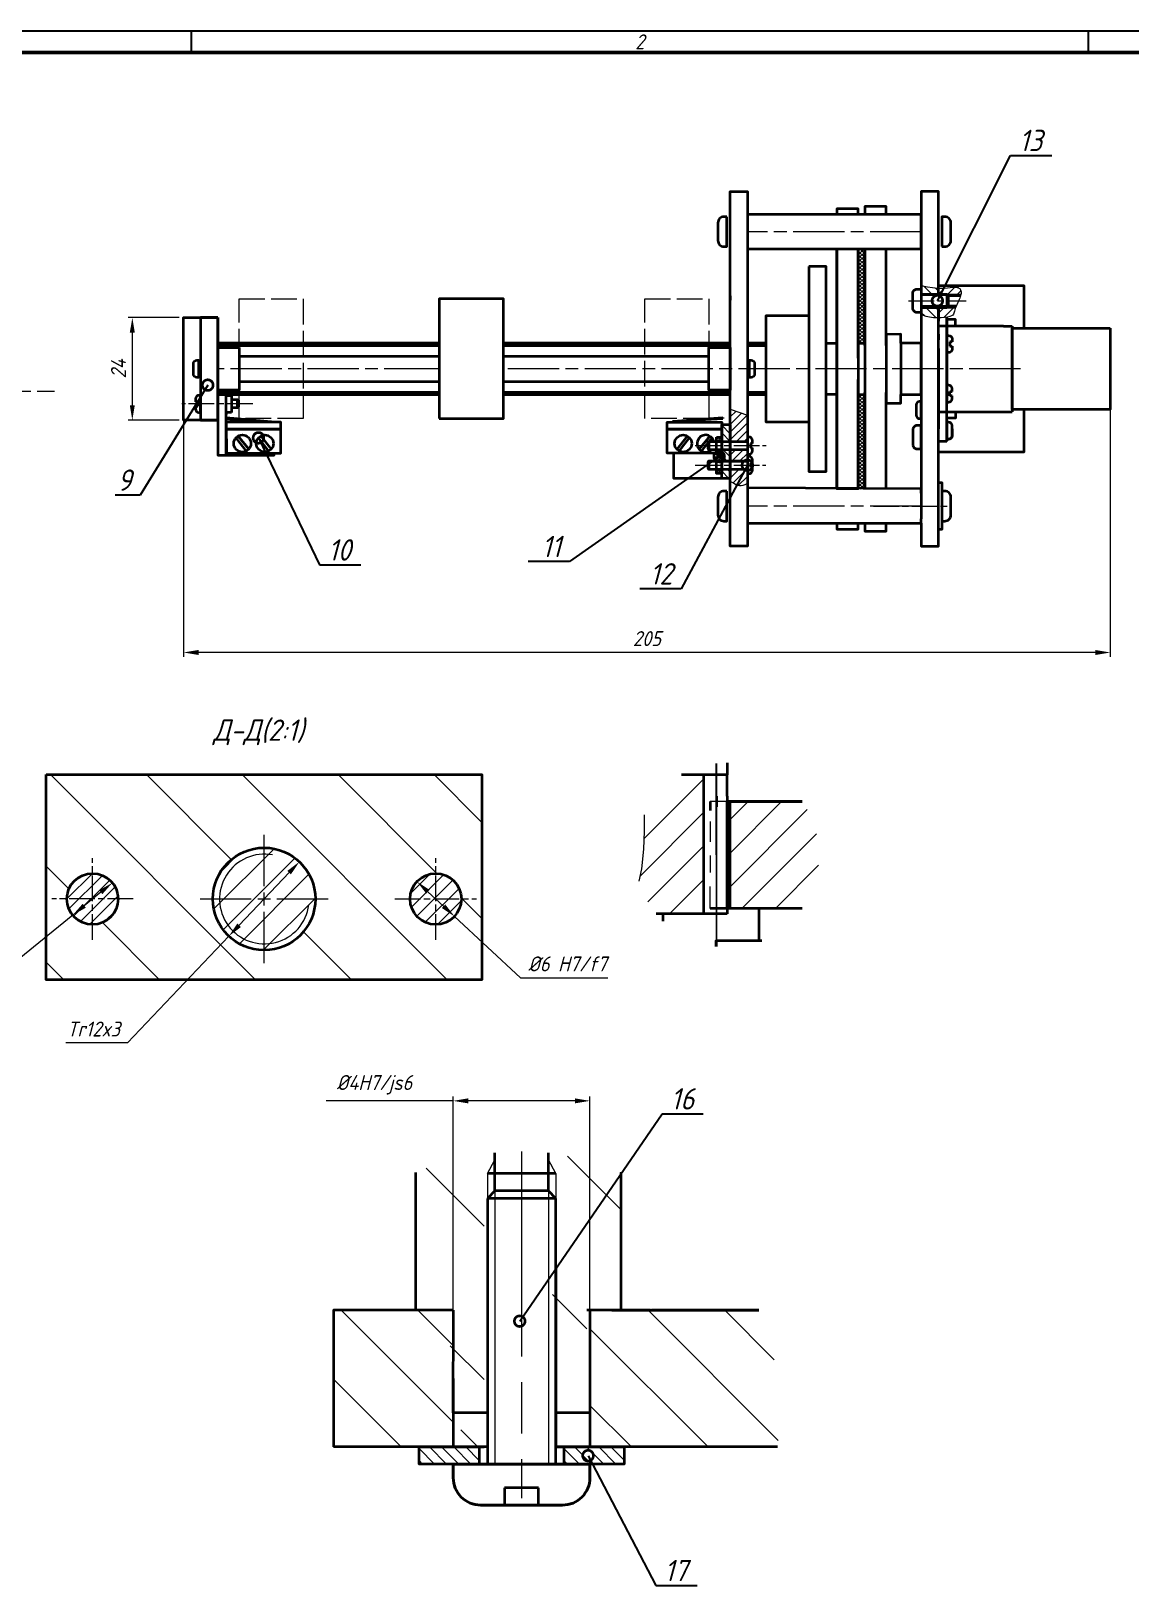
# Model space of a CAD drawing. Header units: millimetres. Extents: x 0 to 841, y 0 to 594.
# Drawn here: x 383.5 to 640.7, y 229.6 to 594 of the extents above; entities that cross this region are included whole.
import ezdxf
from ezdxf import colors
from ezdxf.entities.mleader import LeaderData, LeaderLine
from ezdxf.enums import TextEntityAlignment as Align
from ezdxf.math import Vec2, Vec3

# ---------------------------------------------------------------- set-up
doc = ezdxf.new("R2010")
doc.units = ezdxf.units.MM
for name, pattern in [('ACGOSTWELD', [3, 2, -1]), ('AM_ISO02W050', [7.5, 6, -1.5]), ('AM_ISO08W050', [18, 12, -1.5, 3, -1.5]), ('AM_ISO08W050x2', [9, 6, -0.75, 1.5, -0.75])]:
    doc.linetypes.add(name, pattern=pattern)
doc.layers.get('0').update_dxf_attribs({"linetype": 'ACGOSTWELD', "lineweight": 15})
for name, color, linetype, lineweight in [('AM_0', 7, 'Continuous', 35), ('AM_4', 3, 'Continuous', 15), ('AM_5', 3, 'Continuous', 15), ('AM_7', 4, 'AM_ISO08W050', 15), ('AM_8', 1, 'Continuous', 15), ('AM_BOR', 7, 'Continuous', 50), ('окружности', 100, 'AM_ISO02W050', 15), ('основные', 7, 'Continuous', 35)]:
    doc.layers.add(name, color=color, linetype=linetype, lineweight=lineweight)
doc.styles.add('ACGOSTTS', font='geniso.shx', dxfattribs={"oblique": 15})
doc.styles.get("Standard").update_dxf_attribs({"font": 'geniso.shx', "oblique": 15})
doc.dimstyles.new('AM_GOST$0', dxfattribs={"dimtxt": 3.5, "dimasz": 3.5, "dimexe": 1, "dimexo": 1, "dimgap": 1.5, "dimtad": 1, "dimtoh": 1, "dimtxsty": 'Standard', "dimcen": 0, "dimclrd": 256, "dimclre": 256, "dimclrt": 2, "dimadec": 0, "dimazin": 2, "dimtp": 0.1, "dimtm": 0.1, "dimtfac": 0.71, "dimtmove": 0, "dimatfit": 3, "dimfxl": 1, "dimtolj": 1, "dimlwd": -1, "dimlwe": -1, "dimarcsym": 1})
doc.dimstyles.new('AM_GOST$3', dxfattribs={"dimtxt": 3.5, "dimasz": 3.5, "dimexe": 1, "dimexo": 1, "dimgap": 1.5, "dimtad": 1, "dimtoh": 1, "dimtxsty": 'Standard', "dimcen": 0, "dimclrd": 256, "dimclre": 256, "dimclrt": 2, "dimadec": 0, "dimazin": 2, "dimtp": 0.1, "dimtm": 0.1, "dimtfac": 0.71, "dimtdec": 3, "dimtofl": 0, "dimtmove": 0, "dimatfit": 2, "dimfxl": 1, "dimtolj": 1, "dimlwd": -1, "dimlwe": -1, "dimarcsym": 1})
pattern_1 = [(45, (291.9446, 61.696), (-0.8980256, 0.8980256), [])]
pattern_2 = [(45, (291.9446, 61.69605), (-0.21213203, 0.21213203), [])]
pattern_3 = [(45, (32.7413, -10.5255), (-1.122532, 1.122532), [])]
pattern_4 = [(135, (260.5775, -324.6454), (-0.3535534, -0.3535534), [])]

# ---------------------------------------------------------------- blocks, each defined once
blk = doc.blocks.new('*D8')
at = {"layer": 'AM_5', "linetype": 'ByBlock', "transparency": 16777216}
for p, q in [((443.89, 397.01), (432.19, 384.68)), ((429.78, 382.14), (406.07, 357.15)), ((406.07, 357.15), (391.62, 357.15))]:
    blk.add_line(p, q, dxfattribs=at)
at = {"layer": 'AM_5', "transparency": 16777216}
for points in [[(443.47, 397.41), (444.32, 396.61), (446.3, 399.55)], [(431.77, 385.08), (432.62, 384.28), (429.78, 382.14)]]:
    blk.add_solid(points, dxfattribs=at)
at = {"layer": 'Defpoints', "color": 0, "transparency": 16777216}
for p in [(446.3, 399.55), (429.78, 382.14)]:
    blk.add_point(p, dxfattribs=at)
at = {"layer": 'AM_5', "color": 2, "transparency": 16777216, "insert": (398.09, 360.4), "char_height": 3.5, "attachment_point": 5}
blk.add_mtext('\\A1;Tr12x3', dxfattribs=at)
blk = doc.blocks.new('*D9')
at = {"layer": 'AM_5', "linetype": 'ByBlock', "transparency": 16777216}
for p, q in [((476.39, 392.55), (480.05, 389.15)), ((482.62, 386.77), (498.11, 372.4)), ((498.11, 372.4), (518.52, 372.4))]:
    blk.add_line(p, q, dxfattribs=at)
at = {"layer": 'AM_5', "transparency": 16777216}
for points in [[(476.79, 392.97), (475.99, 392.12), (473.82, 394.93)], [(480.45, 389.57), (479.66, 388.72), (482.62, 386.77)]]:
    blk.add_solid(points, dxfattribs=at)
at = {"layer": 'Defpoints', "color": 0, "transparency": 16777216}
for p in [(473.82, 394.93), (482.62, 386.77)]:
    blk.add_point(p, dxfattribs=at)
at = {"layer": 'AM_5', "color": 2, "transparency": 16777216, "insert": (509.07, 375.65), "char_height": 3.5, "attachment_point": 5}
blk.add_mtext('\\A1;%%C6 H7/f7', dxfattribs=at)
blk = doc.blocks.new('_DotSmall')
at = {"color": 0, "linetype": 'ByBlock', "const_width": 0.5}
blk.add_lwpolyline([(-0.0625, 0, 1), (0.0625, 0, 1)], format="xyb", close=True, dxfattribs=at)
blk = doc.blocks.new('GOST_A1_LANDSCAPE')
at = {"layer": 'AM_BOR', "color": 1, "lineweight": 25}
for p, q in [((841, 594), (0, 594)), ((421, 594), (421, 589)), ((631, 594), (631, 589))]:
    blk.add_line(p, q, dxfattribs=at)
at = {"layer": 'AM_BOR', "color": 7, "lineweight": 50}
blk.add_line((836, 589), (20, 589), dxfattribs=at)
at = {"layer": 'AM_BOR', "color": 1, "lineweight": 25, "style": 'ACGOSTTS', "oblique": 15}
blk.add_text('2', height=3.5, dxfattribs=at).set_placement((526, 591.5), align=Align.MIDDLE_CENTER)
blk = doc.blocks.new('GENZOOCZM4OT5')
at = {"layer": 'AM_8'}
h = blk.add_hatch(dxfattribs=at)
h.set_pattern_fill('ANSI31', color=256, scale=2, angle=90, style=0)
h.set_pattern_definition([(135, (340.37, -67.5816), (-4.49013, -4.49013), [])])
edge = h.paths.add_edge_path()
edge.add_arc((0, 0), 15.295, 66.96691, 84.11969)
edge.add_line((1.567, 15.215), (1.567, 14.8))
edge.add_line((1.567, 14.8), (2, 14))
edge.add_line((2, 14), (2, 12.546))
edge.add_line((2, 12.546), (2, 12.546))
edge.add_line((2, 12.546), (2, 0))
edge.add_line((2, 0), (4, 0))
edge.add_line((4, 0), (4, 2))
edge.add_line((4, 2), (4, 6))
edge.add_line((4, 6), (5.984, 6))
edge.add_line((5.984, 6), (5.984, 14.076))
edge = h.paths.add_edge_path()
edge.add_line((-1.567, 14.8), (-1.567, 15.215))
edge.add_arc((0, 0), 15.295, 95.88032, 113.06569)
edge.add_line((-5.992, 14.072), (-5.992, 6.005))
edge.add_line((-5.992, 6.005), (-3.974, 6.007))
edge.add_line((-3.974, 6.007), (-4, 0))
edge.add_line((-4, 0), (-2, 0))
edge.add_line((-2, 0), (-2, 12.546))
edge.add_line((-2, 12.546), (-2, 14))
edge.add_line((-2, 14), (-1.567, 14.8))
h = blk.add_hatch(dxfattribs=at)
h.set_pattern_fill('ANSI31', color=256, angle=90, style=0)
h.set_pattern_definition([(135, (340.5566, -67.5816), (-2.245064, -2.245064), [])])
h.paths.add_polyline_path([(-1.813, -2), (-1.813, 12.546), (-1.813, -1), (-3.813, -1), (-3.788, 6.007), (-5.806, 6.005), (-9.837, 6.001), (-10.824, 6), (-10.824, -2)])
edge = h.paths.add_edge_path()
edge.add_arc((0, 0), 15.295, 352.48601, 383.31963)
edge.add_line((14.046, 6.055), (4.187, 6))
edge.add_line((4.187, 6), (4.187, -1))
edge.add_line((4.187, -1), (4.187, -2))
edge.add_line((4.187, -2), (15.164, -2))
h = blk.add_hatch(dxfattribs=at)
h.set_pattern_fill('_U', color=256, scale=0.5, angle=135, style=0, pattern_type=0)
h.set_pattern_definition(pattern_4)
h.paths.add_polyline_path([(-5.813, -3), (-3.813, -3), (-2.295, -3), (-2.295, -2), (-5.813, -2)])
h = blk.add_hatch(dxfattribs=at)
h.set_pattern_fill('_U', color=256, scale=0.5, angle=135, style=0, pattern_type=0)
h.set_pattern_definition(pattern_4)
h.paths.add_polyline_path([(2.669, -3), (4.187, -3), (6.187, -3), (6.187, -2), (2.669, -2)])
at = {"layer": 'AM_0'}
for p, q in [((-1.38, 13), (-1.38, 15.215)), ((1.754, 13), (1.754, 15.215)), ((2.187, 14), (-1.813, 14))]:
    blk.add_line(p, q, dxfattribs=at)
at = {"layer": 'AM_4'}
for p, q in [((-1.813, 14), (-1.38, 14.8)), ((2.187, 14), (1.754, 14.8)), ((-1.813, 14), (-1.813, 12.546)), ((2.187, 14), (2.187, 12.546)), ((-1.38, 13), (-1.38, -3)), ((1.754, 13), (1.754, -3))]:
    blk.add_line(p, q, dxfattribs=at)
at = {"layer": 'AM_7'}
for p, q in [((0.187, 15.295), (0.187, -4.987)), ((5.984, 14.076), (5.984, 6))]:
    blk.add_line(p, q, dxfattribs=at)
at = {"layer": 'основные'}
for p, q in [((-1.38, 13), (-1.813, 12.546)), ((1.754, 13), (-1.38, 13)), ((2.187, 12.546), (1.754, 13)), ((2.187, 12.546), (-1.813, 12.546)), ((-1.813, 12.546), (-1.813, -3)), ((2.187, -3), (2.187, 12.546)), ((2.187, 8.546), (2.187, -2)), ((7.737, 6), (4.603, 6)), ((5.476, 6), (14.069, 6)), ((14.069, 6), (7.786, 6)), ((-3.813, 2), (-3.813, -2)), ((4.187, 2), (4.187, -2)), ((-1.813, -2), (-10.824, -2)), ((-2.295, -2), (-2.295, -3)), ((15.164, -2), (2.187, -2)), ((2.669, -2), (2.669, -3)), ((1.187, -4.4), (-0.813, -4.4)), ((-0.813, -4.4), (-0.813, -5.4)), ((1.187, -5.4), (1.187, -4.4))]:
    blk.add_line(p, q, dxfattribs=at)
for points in [[(-3.974, 6.007), (-5.992, 6), (-5.992, 14.072)], [(5.992, 14.072), (5.992, 6), (4, 6)], [(-3.788, 6.007), (-10.824, 6), (-10.824, -2)], [(-1.813, 0), (-3.813, 0), (-3.788, 6), (-3.788, 6)], [(4.187, 6), (4.187, 6), (4.187, 0), (2.187, 0)], [(2.187, -2), (6.187, -2), (6.187, -3), (-5.813, -3), (-5.813, -2), (-2, -2)]]:
    blk.add_lwpolyline(points, dxfattribs=at)
for points in [[(-0.813, -5.4), (-2.213, -5.4, -0.414214), (-3.813, -3.8), (-3.813, -3), (4.187, -3), (4.187, -3.8, -0.414214), (2.587, -5.4), (-0.813, -5.4)], [(-0.813, -5.4), (-2.213, -5.4, -0.414214), (-3.813, -3.8), (-3.813, -3), (-1.813, -3)], [(-0.813, -5.4), (-2.213, -5.4, -0.414214), (-3.813, -3.8), (-3.813, -3)], [(-3.813, -3), (-3.813, -3.8, 0.414214), (-2.213, -5.4), (1.187, -5.4)], [(2.187, -3), (4.187, -3), (4.187, -3.8, -0.414214), (2.587, -5.4), (-0.813, -5.4)], [(1.187, -5.4), (2.587, -5.4, 0.414214), (4.187, -3.8), (4.187, -3)], [(4.187, -3), (4.187, -3.8, -0.414214), (2.587, -5.4), (1.187, -5.4)]]:
    blk.add_lwpolyline(points, format="xyb", dxfattribs=at)
blk = doc.blocks.new('*D19')
at = {"layer": 'AM_5', "linetype": 'ByBlock', "transparency": 16777216}
for p, q in [((399.8, 392.43), (395.93, 389.27)), ((393.22, 387.06), (377.36, 374.13)), ((377.36, 374.13), (356.96, 374.13))]:
    blk.add_line(p, q, dxfattribs=at)
at = {"layer": 'AM_5', "transparency": 16777216}
for points in [[(399.44, 392.88), (400.17, 391.97), (402.52, 394.64)], [(395.56, 389.72), (396.3, 388.81), (393.22, 387.06)]]:
    blk.add_solid(points, dxfattribs=at)
at = {"layer": 'Defpoints', "color": 0, "transparency": 16777216}
for p in [(402.52, 394.64), (393.22, 387.06)]:
    blk.add_point(p, dxfattribs=at)
at = {"layer": 'AM_5', "color": 2, "transparency": 16777216, "insert": (366.41, 377.38), "char_height": 3.5, "attachment_point": 5}
blk.add_mtext('\\A1;%%C6 Н7/f7', dxfattribs=at)
blk = doc.blocks.new('*D22')
at = {"layer": 'AM_5', "linetype": 'ByBlock', "transparency": 16777216}
for p, q in [((482.32, 343.59), (452.55, 343.59)), ((482.32, 271.56), (482.32, 344.59)), ((510.82, 343.59), (485.82, 343.59)), ((514.32, 271.56), (514.32, 344.59))]:
    blk.add_line(p, q, dxfattribs=at)
at = {"layer": 'AM_5', "transparency": 16777216}
for points in [[(485.82, 344.17), (485.82, 343), (482.32, 343.59)], [(510.82, 344.17), (510.82, 343), (514.32, 343.59)]]:
    blk.add_solid(points, dxfattribs=at)
at = {"layer": 'Defpoints', "color": 0, "transparency": 16777216}
for p in [(514.32, 343.59), (482.32, 270.56), (514.32, 270.56)]:
    blk.add_point(p, dxfattribs=at)
at = {"layer": 'AM_5', "color": 2, "transparency": 16777216, "insert": (463.87, 347.35), "char_height": 3.5, "attachment_point": 5}
blk.add_mtext('\\A1;%%C4H7/js6', dxfattribs=at)
blk = doc.blocks.new('*D27')
at = {"layer": 'AM_5', "linetype": 'ByBlock', "transparency": 16777216}
for p, q in [((419.19, 513.94), (419.19, 447.55)), ((636.17, 513.94), (636.17, 447.55)), ((632.67, 448.55), (422.69, 448.55))]:
    blk.add_line(p, q, dxfattribs=at)
at = {"layer": 'AM_5', "transparency": 16777216}
for points in [[(422.69, 449.13), (422.69, 447.96), (419.19, 448.55)], [(632.67, 449.13), (632.67, 447.96), (636.17, 448.55)]]:
    blk.add_solid(points, dxfattribs=at)
at = {"layer": 'Defpoints', "color": 0, "transparency": 16777216}
for p in [(419.19, 514.94), (636.17, 514.94), (419.19, 448.55)]:
    blk.add_point(p, dxfattribs=at)
at = {"layer": 'AM_5', "color": 2, "transparency": 16777216, "insert": (527.68, 451.8), "char_height": 3.5, "attachment_point": 5}
blk.add_mtext('\\A1;205', dxfattribs=at)
blk = doc.blocks.new('*D38')
at = {"layer": 'AM_5', "linetype": 'ByBlock', "transparency": 16777216}
for p, q in [((418.19, 526.94), (406.19, 526.94)), ((407.19, 506.43), (407.19, 523.44)), ((418.19, 502.93), (406.19, 502.93))]:
    blk.add_line(p, q, dxfattribs=at)
at = {"layer": 'AM_5', "transparency": 16777216}
for points in [[(406.6, 523.44), (407.77, 523.44), (407.19, 526.94)], [(406.6, 506.43), (407.77, 506.43), (407.19, 502.93)]]:
    blk.add_solid(points, dxfattribs=at)
at = {"layer": 'Defpoints', "color": 0, "transparency": 16777216}
for p in [(407.19, 526.94), (419.19, 526.94), (419.19, 502.93)]:
    blk.add_point(p, dxfattribs=at)
at = {"layer": 'AM_5', "color": 2, "transparency": 16777216, "insert": (403.94, 514.94), "char_height": 3.5, "attachment_point": 5, "rotation": 90}
blk.add_mtext('\\A1;24', dxfattribs=at)
blk = doc.blocks.new('GENZOOCTHSWT5')
at = {"layer": 'AM_8'}
h = blk.add_hatch(dxfattribs=at)
h.set_pattern_fill('ANSI31', color=256, scale=0.35, style=0)
h.set_pattern_definition([(45, (-708.2341, -393.1782), (-0.7857724, 0.7857724), [])])
edge = h.paths.add_edge_path()
edge.add_arc((0, 0), 4.314, 0, 35.41624)
edge.add_line((3.516, 2.5), (0.125, 2.5))
edge.add_line((0.125, 2.5), (0.125, -2.5))
edge.add_line((0.125, -2.5), (3.516, -2.5))
edge.add_arc((0, 0), 4.314, 324.58376, 360)
edge = h.paths.add_edge_path()
edge.add_line((-1.087, -2.75), (-1.087, 3.75))
edge.add_line((-1.087, 3.75), (-2.133, 3.75))
edge.add_arc((0, 0), 4.314, 119.62628, 154.06324)
edge.add_line((-3.879, 1.887), (-3.885, 1.124))
edge.add_line((-3.885, 1.124), (-3.912, 0.281))
edge.add_line((-3.912, 0.281), (-4.01, -0.643))
edge.add_line((-4.01, -0.643), (-4.137, -1.223))
edge.add_arc((0, 0), 4.314, 196.47109, 219.60293)
edge.add_line((-3.324, -2.75), (-3, -2.75))
edge.add_line((-3, -2.75), (-1.087, -2.75))
for p, q in [((-0.788, 2.5), (-0.788, 2.089)), ((0, -2.5), (-0.788, -2.5))]:
    blk.add_line(p, q)
at = {"layer": 'AM_0'}
for p, q in [((0, 3.75), (-2.133, 3.75)), ((0, 2.75), (0, -2.75)), ((3.516, 2.5), (0, 2.5)), ((0.125, 2.5), (0.125, -2.5)), ((0, -2.75), (-3.324, -2.75)), ((-3, -2.75), (-3.324, -2.75)), ((-3, -2.75), (-3, -3.1)), ((3.516, -2.5), (0.125, -2.5))]:
    blk.add_line(p, q, dxfattribs=at)
at = {"layer": 'AM_4'}
for p, q in [((-3.879, 1.887), (-3.885, 1.124)), ((-3.885, 1.124), (-3.912, 0.281)), ((-3.912, 0.281), (-4.01, -0.643)), ((-4.01, -0.643), (-4.137, -1.223))]:
    blk.add_line(p, q, dxfattribs=at)
at = {"layer": 'AM_7'}
for p, q in [((-0.531, 4.281), (-0.506, -4.284)), ((-0.5, 4.285), (-0.5, -4.285))]:
    blk.add_line(p, q, dxfattribs=at)
at = {"layer": 'AM_8'}
for p, q in [((0, 2.5), (-0.788, 2.5)), ((-0.788, 2.5), (-0.788, 2.089)), ((-0.788, 1.572), (-0.788, 0.617)), ((-0.788, -0.024), (-0.788, -0.822)), ((-0.788, -2.5), (-0.788, -1.468)), ((-0.788, -2.5), (0, -2.5))]:
    blk.add_line(p, q, dxfattribs=at)
at = {"layer": 'основные'}
for p, q in [((-1.087, -2.75), (-1.087, 3.75)), ((0, 4.314), (0, 3.75)), ((0, 2.75), (0, 3.75)), ((-0.5, 2.75), (-0.5, 2.25)), ((0, 2.5), (3.516, 2.5)), ((1.5, -3.996), (1.5, -2.5))]:
    blk.add_line(p, q, dxfattribs=at)
for points in [[(3.516, -2.5), (0, -2.5), (0, 2.5)], [(-0.502, -4.285), (-0.502, -3.996), (1.626, -3.996)], [(-0.5, -4.285), (-0.5, -3.996), (1.626, -3.996)]]:
    blk.add_lwpolyline(points, dxfattribs=at)

msp = doc.modelspace()

# ---------------------------------------------------------------- hatches: boundary and pattern name
at = {"layer": 'AM_4'}
h = msp.add_hatch(dxfattribs=at)
h.set_pattern_fill('ANSI31', color=256, scale=0.5, angle=90, style=0)
h.set_pattern_definition([(135, (32.7413, -10.5255), (-1.122532, -1.122532), [])])
h.paths.add_polyline_path([(593.326, 534.148), (591.917, 534.469), (591.917, 532.42), (595.917, 532.42), (595.917, 533.842), (595.641, 533.849), (594.563, 533.948)])
h.paths.add_polyline_path([(595.917, 529.34), (594.077, 529.34), (591.917, 529.34), (591.917, 528.13), (591.917, 527.71), (592.398, 527.399), (593.063, 527.169), (593.862, 527.012), (594.743, 526.921), (595.656, 526.888), (595.917, 526.893)])
h = msp.add_hatch(dxfattribs=at)
h.set_pattern_fill('ANSI31', color=256, scale=0.5, style=0)
h.set_pattern_definition(pattern_3)
h.paths.add_polyline_path([(601.194, 532.42), (601.22, 532.589), (601.233, 532.824), (601.22, 533.041), (601.181, 533.241), (601.116, 533.423), (601.023, 533.587), (600.899, 533.732), (600.737, 533.854), (600.532, 533.951), (600.279, 534.022), (599.971, 534.063), (599.603, 534.072), (599.17, 534.047), (598.664, 533.99), (598.073, 533.919), (597.382, 533.857), (596.576, 533.826), (595.917, 533.842), (595.917, 532.42), (597.917, 532.42)])
h = msp.add_hatch(dxfattribs=at)
h.set_pattern_fill('ANSI31', color=256, scale=0.5, style=0)
h.set_pattern_definition(pattern_3)
h.paths.add_polyline_path([(595.917, 529.34), (595.917, 526.893), (596.549, 526.906), (597.371, 526.967), (598.071, 527.063), (598.611, 527.188), (599.004, 527.339), (599.277, 527.517), (599.456, 527.721), (599.566, 527.948), (599.635, 528.199), (599.689, 528.473), (599.754, 528.769), (599.85, 529.084), (599.947, 529.34)])
at = {"layer": 'AM_8'}
h = msp.add_hatch(dxfattribs=at)
h.set_pattern_fill('_U', color=256, scale=0.61, angle=45, style=0, double=1, pattern_type=0)
h.set_pattern_definition([(45, (295.9446, 63.735), (-0.43133514, 0.43133514), []), (135, (295.9446, 63.735), (-0.43133514, -0.43133514), [])])
h.paths.add_polyline_path([(577.167, 543.052), (577.167, 520.938), (578.663, 520.938), (578.663, 508.938), (577.167, 508.938), (577.167, 486.823), (578.667, 486.823), (578.667, 543.052)])
h = msp.add_hatch(dxfattribs=at)
h.set_pattern_fill('ANSI31', color=256, scale=0.4, style=0)
h.set_pattern_definition(pattern_1)
h.paths.add_polyline_path([(551.188, 504.119), (550.429, 504.383), (549.449, 504.589), (548.598, 504.947), (547.762, 505.21), (547.188, 505.343), (547.188, 497.974), (551.188, 497.974)])
h.paths.add_polyline_path([(550.541, 487.735), (551.188, 488.092), (551.188, 489.65), (551.188, 491.382), (547.188, 491.382), (547.188, 490.418), (547.188, 489.255), (547.188, 488.829), (547.405, 488.457), (549.274, 487.538)])
h = msp.add_hatch(dxfattribs=at)
h.set_pattern_fill('ANSI31', color=256, scale=0.4, angle=90, style=0)
h.set_pattern_definition([(135, (291.9446, 61.696), (-0.8980256, -0.8980256), [])])
h.paths.add_polyline_path([(547.188, 501.944), (545.188, 501.944), (545.188, 497.974), (547.188, 497.974)])
h.paths.add_polyline_path([(547.188, 495.974), (545.188, 495.974), (545.188, 493.382), (547.188, 493.382)])
h.paths.add_polyline_path([(545.188, 489.255), (547.188, 489.255), (547.188, 491.382), (545.188, 491.382), (545.188, 490.418)])
h = msp.add_hatch(dxfattribs=at)
h.set_pattern_fill('_U', color=256, scale=0.3, angle=45, style=0, pattern_type=0)
h.set_pattern_definition(pattern_2)
h.paths.add_polyline_path([(543.988, 497.974), (545.188, 497.974), (545.188, 498.974), (543.988, 498.974)])
h = msp.add_hatch(dxfattribs=at)
h.set_pattern_fill('_U', color=256, scale=0.3, angle=45, style=0, pattern_type=0)
h.set_pattern_definition(pattern_2)
h.paths.add_polyline_path([(545.188, 495.24), (545.188, 495.974), (543.988, 495.974), (543.988, 494.974), (545.188, 494.974)])
h = msp.add_hatch(dxfattribs=at)
h.set_pattern_fill('ANSI31', color=256, scale=0.4, style=0)
h.set_pattern_definition(pattern_1)
h.paths.add_polyline_path([(551.188, 494.418), (551.188, 495.974), (547.188, 495.974), (547.188, 493.382), (551.188, 493.382)])
h = msp.add_hatch(dxfattribs=at)
h.set_pattern_fill('_U', color=256, scale=0.3, angle=45, style=0, pattern_type=0)
h.set_pattern_definition(pattern_2)
h.paths.add_polyline_path([(543.988, 494.418), (543.988, 493.382), (545.188, 493.382), (545.188, 494.418)])
h = msp.add_hatch(dxfattribs=at)
h.set_pattern_fill('_U', color=256, scale=0.3, angle=45, style=0, pattern_type=0)
h.set_pattern_definition(pattern_2)
h.paths.add_polyline_path([(543.988, 490.418), (545.188, 490.418), (545.188, 491.382), (543.988, 491.382)])
h = msp.add_hatch(dxfattribs=at)
h.set_pattern_fill('ANSI31', color=256, scale=5, angle=90, style=0)
h.set_pattern_definition([(135, (154.694, 159.355), (-11.2253, -11.2253), [])])
h.paths.add_polyline_path([(489.044, 419.949), (387.044, 419.949), (387.044, 371.949), (489.044, 371.949)])
h.paths.add_polyline_path([(450.044, 390.846, -1), (426.044, 390.846, -1)], flags=16)
h.paths.add_polyline_path([(403.867, 390.846, -1), (391.867, 390.846, -1)], flags=16)
h.paths.add_polyline_path([(484.222, 390.846, -1), (472.222, 390.846, -1)], flags=16)
h = msp.add_hatch(dxfattribs=at)
h.set_pattern_fill('_U', color=256, scale=5, angle=45, style=0, pattern_type=0)
h.set_pattern_definition([(45, (154.694, 159.3545), (-3.535534, 3.535534), [])])
edge = h.paths.add_edge_path()
edge.add_arc((438.044, 390.846), 12, 191.45916, 510.20465)
edge.add_arc((438.044, 390.846), 12, 150.20465, 191.45916)
h = msp.add_hatch(dxfattribs=at)
h.set_pattern_fill('_U', color=256, scale=2, angle=45, style=0, pattern_type=0)
h.set_pattern_definition([(45, (154.6939, 159.3545), (-1.414214, 1.414214), [])])
edge = h.paths.add_edge_path()
edge.add_arc((397.867, 390.846), 6, 191.45916, 383.26764)
edge.add_arc((397.867, 390.846), 6, 23.26764, 191.45916)
h = msp.add_hatch(dxfattribs=at)
h.set_pattern_fill('_U', color=256, scale=2.4, angle=45, style=0, pattern_type=0)
h.set_pattern_definition([(45, (154.6939, 159.3545), (-1.697056, 1.697056), [])])
edge = h.paths.add_edge_path()
edge.add_arc((478.222, 390.846), 6, 191.45916, 514.52594)
edge.add_arc((478.222, 390.846), 6, 154.52594, 191.45916)

# ---------------------------------------------------------------- linework, layer by layer
at = {"layer": 'AM_0'}
msp.add_line((600.018, 532.087), (601.124, 532.087), dxfattribs=at)
at = {"layer": 'AM_4'}
for p, q in [((598.267, 532.087), (591.917, 532.087)), ((597.878, 532.42), (601.204, 532.42)), ((598.267, 529.674), (591.917, 529.674)), ((597.878, 529.34), (599.947, 529.34)), ((542, 497.757), (551.188, 497.757)), ((542, 496.19), (551.188, 496.19)), ((542, 493.166), (551.188, 493.166)), ((542, 491.599), (551.188, 491.599))]:
    msp.add_line(p, q, dxfattribs=at)
for points in [[(591.917, 534.469), (593.326, 534.148), (594.563, 533.948), (595.641, 533.849), (596.576, 533.826), (597.382, 533.857), (598.073, 533.919), (598.664, 533.99), (599.17, 534.047), (599.603, 534.072), (599.971, 534.063), (600.279, 534.022), (600.532, 533.951), (600.737, 533.854), (600.899, 533.732), (601.023, 533.587), (601.116, 533.423), (601.181, 533.241), (601.22, 533.041), (601.233, 532.824), (601.22, 532.589), (601.181, 532.336), (601.117, 532.065), (601.027, 531.776), (600.912, 531.468), (600.773, 531.144), (600.617, 530.805), (600.452, 530.458), (600.284, 530.108), (600.123, 529.759), (599.976, 529.416), (599.85, 529.084), (599.754, 528.769), (599.689, 528.473), (599.635, 528.199), (599.566, 527.948), (599.456, 527.721), (599.277, 527.517), (599.004, 527.339), (598.611, 527.188), (598.071, 527.063), (597.371, 526.967), (596.549, 526.906), (595.656, 526.888), (594.743, 526.921), (593.862, 527.012), (593.063, 527.169), (592.398, 527.399), (591.917, 527.71)], [(547.188, 505.509), (551.188, 504.119)], [(551.188, 488.092), (550.591, 487.816), (550.115, 487.625), (549.714, 487.525), (549.34, 487.522), (548.948, 487.62), (548.49, 487.827), (547.919, 488.148), (547.188, 488.588)]]:
    msp.add_lwpolyline(points, dxfattribs=at)
at = {"layer": 'AM_7'}
for p, q in [((591.917, 547.052), (551.188, 547.052)), ((478.188, 514.938), (427.188, 514.938)), ((479.051, 514.938), (478.188, 514.938)), ((615.11, 514.938), (494.051, 514.938)), ((330.94, 509.691), (388.949, 509.691)), ((591.917, 482.823), (551.188, 482.823)), ((438.044, 375.846), (438.044, 405.846)), ((423.044, 390.846), (453.044, 390.846))]:
    msp.add_line(p, q, dxfattribs=at)
at = {"layer": 'AM_7', "linetype": 'AM_ISO08W050x2'}
for p, q in [((588.917, 530.88), (602.417, 530.88)), ((435.376, 506.742), (418.757, 506.742)), ((539, 496.974), (555.62, 496.974)), ((539, 492.382), (555.546, 492.382)), ((580.694, 482.823), (598.917, 482.823)), ((397.867, 381.306), (397.867, 400.386)), ((478.222, 381.306), (478.222, 400.386)), ((407.407, 390.846), (388.327, 390.846)), ((468.682, 390.846), (487.762, 390.846))]:
    msp.add_line(p, q, dxfattribs=at)
at = {"layer": 'AM_8'}
msp.add_arc((438.11, 390.837), 10.5, 79.58166, 352.69269, dxfattribs=at)
at = {"layer": 'окружности'}
for points in [[(432.188, 531.323), (447.188, 531.323), (447.188, 503.323), (432.188, 503.323)], [(527.188, 531.323), (542.188, 531.323), (542.188, 503.323), (527.188, 503.323)]]:
    msp.add_lwpolyline(points, close=True, dxfattribs=at)
at = {"layer": 'основные'}
for p, q in [((591.917, 532.42), (597.917, 532.42)), ((598.267, 532.087), (597.917, 532.42)), ((597.917, 532.42), (597.917, 529.34)), ((598.227, 532.087), (600.018, 532.087)), ((598.267, 529.674), (598.267, 532.087)), ((547.188, 531.998), (547.188, 530.998)), ((547.188, 527.998), (547.188, 528.998)), ((591.917, 529.34), (597.917, 529.34)), ((599.947, 529.34), (594.077, 529.34)), ((597.917, 529.34), (598.267, 529.674)), ((598.227, 529.674), (600.086, 529.674)), ((611.171, 524.938), (595.917, 524.938)), ((597.917, 497.938), (597.918, 527.042)), ((597.917, 523.044), (597.917, 526.124)), ((611.171, 524.938), (599.917, 524.938)), ((611.171, 524.938), (613.171, 524.938)), ((611.171, 524.938), (613.171, 524.938)), ((613.171, 524.938), (613.171, 504.883)), ((613.171, 524.938), (613.171, 504.883)), ((599.105, 521.243), (598.605, 521.243)), ((598.605, 521.243), (598.605, 520.243)), ((427.188, 520.383), (479.051, 520.383)), ((494.051, 520.383), (547.188, 520.383)), ((551.188, 520.383), (555.617, 520.383)), ((569.617, 520.938), (572.167, 520.938)), ((577.167, 520.938), (578.663, 520.938)), ((578.667, 520.438), (578.667, 509.438)), ((583.667, 520.438), (583.667, 509.438)), ((587.156, 520.938), (587.156, 508.938)), ((597.917, 504.883), (597.917, 520.605)), ((598.605, 520.243), (599.105, 520.243)), ((591.917, 514.938), (591.917, 512.438)), ((422.488, 507.242), (421.988, 507.242)), ((422.488, 506.242), (422.488, 507.242)), ((427.188, 509.492), (479.051, 509.492)), ((494.051, 509.492), (547.188, 509.492)), ((551.188, 509.492), (555.617, 509.492)), ((572.167, 508.938), (569.617, 508.938)), ((577.167, 508.938), (578.663, 508.938)), ((598.605, 508.633), (598.605, 509.633)), ((598.605, 509.633), (599.105, 509.633)), ((599.105, 508.633), (598.605, 508.633)), ((421.988, 506.242), (422.488, 506.242)), ((429.188, 504.505), (429.188, 504.234)), ((440.668, 502.475), (429.188, 503.439)), ((533.709, 502.724), (545.425, 503.517)), ((545.425, 503.517), (545.448, 503.314)), ((591.917, 505.291), (591.917, 506.291)), ((595.917, 504.883), (611.171, 504.883)), ((599.917, 504.883), (611.171, 504.883)), ((611.171, 504.883), (613.171, 504.883)), ((611.171, 504.883), (613.171, 504.883)), ((439.335, 502.464), (438.735, 502.464)), ((440.737, 502.469), (440.668, 502.475)), ((440.737, 502.469), (440.737, 502.469)), ((533.639, 502.718), (533.709, 502.724)), ((533.639, 502.446), (533.639, 502.718)), ((535.041, 502.464), (535.641, 502.464)), ((432.188, 497.879), (431.463, 498.792)), ((431.998, 499.218), (434.454, 496.135)), ((433.912, 495.706), (432.188, 497.879)), ((439.171, 495.706), (436.722, 498.792)), ((437.257, 499.218), (439.712, 496.135)), ((537.12, 499.218), (534.664, 496.135)), ((535.206, 495.706), (537.654, 498.792)), ((542.378, 499.218), (539.923, 496.135)), ((540.465, 495.706), (542, 497.642)), ((542.188, 497.879), (542.913, 498.792)), ((552.388, 497.474), (551.888, 497.474)), ((551.888, 497.474), (551.888, 496.474)), ((551.888, 496.474), (552.388, 496.474)), ((597.917, 497.938), (595.917, 497.938)), ((552.388, 492.918), (551.888, 492.918)), ((551.888, 492.918), (551.888, 491.918)), ((551.888, 491.918), (552.388, 491.918))]:
    msp.add_line(p, q, dxfattribs=at)
for points in [[(547.188, 528.998), (547.188, 556.438), (551.188, 556.438), (551.188, 484.249)], [(595.917, 532.42), (595.917, 556.438), (591.917, 556.438), (591.917, 479.823)], [(577.167, 551.052), (577.167, 552.42), (572.167, 552.42), (572.167, 551.052)], [(583.667, 551.052), (583.667, 552.938), (578.667, 552.938), (578.667, 551.052)], [(572.167, 543.052), (572.167, 486.823)], [(577.167, 543.052), (577.167, 517.438)], [(577.167, 517.438), (577.167, 543.052)], [(578.667, 543.052), (578.667, 520.438)], [(578.667, 520.438), (578.667, 543.052)], [(583.667, 520.438), (583.667, 543.052)], [(595.917, 532.42), (595.917, 534.438), (615.917, 534.438), (615.917, 524.438)], [(551.188, 481.398), (551.188, 473.438), (547.188, 473.438), (547.188, 528.998)], [(595.917, 526.124), (595.917, 529.34)], [(595.917, 526.124), (595.917, 529.34)], [(595.917, 526.124), (595.917, 529.34)], [(595.917, 528.938), (595.917, 526.124)], [(595.917, 521.743), (595.917, 526.124)], [(599.917, 524.938), (599.917, 526.465), (597.917, 526.465), (597.898, 509.133)], [(587.156, 520.938), (587.156, 523.042), (583.667, 523.02), (583.667, 520.438)], [(595.917, 523.044), (595.917, 521.743)], [(595.917, 521.743), (595.917, 523.044)], [(615.917, 505.438), (615.917, 495.438), (595.917, 495.438), (595.917, 521.743)], [(479.051, 520.938), (427.188, 520.938), (427.188, 508.938), (479.051, 508.938)], [(427.188, 511.938), (427.188, 517.938)], [(432.188, 517.938), (479.051, 517.938)], [(497.188, 520.938), (494.051, 520.938)], [(494.051, 517.938), (542.188, 517.938)], [(547.188, 520.938), (497.188, 520.938)], [(547.188, 517.938), (547.188, 511.938)], [(555.617, 520.938), (551.188, 520.938)], [(587.156, 508.938), (591.917, 508.938), (591.917, 520.938), (587.156, 520.938)], [(595.917, 519.743), (595.917, 500.938)], [(595.917, 484.573), (595.917, 519.743)], [(599.917, 504.883), (599.917, 503.41), (597.917, 503.41), (597.898, 520.743)], [(479.051, 511.938), (432.188, 511.938)], [(542.188, 511.938), (494.051, 511.938)], [(577.167, 512.438), (577.167, 486.823)], [(577.167, 486.823), (577.167, 512.438)], [(430.388, 507.797), (431.85, 507.797), (432.038, 507.58), (432.038, 506.013), (431.85, 505.797), (431.85, 507.797), (431.85, 505.797), (430.388, 505.797)], [(494.051, 508.938), (497.188, 508.938)], [(497.188, 508.938), (547.188, 508.938)], [(551.188, 508.938), (555.617, 508.938)], [(578.667, 509.438), (578.667, 486.823)], [(578.667, 486.823), (578.667, 509.438)], [(583.667, 486.823), (583.667, 509.438)], [(583.667, 509.438), (583.667, 506.938), (587.156, 506.91), (587.156, 508.938)], [(439.035, 502.464), (439.035, 502.464), (433.392, 502.766), (429.161, 503.172)], [(533.79, 502.464), (533.79, 502.464), (541.4, 503.081), (545.448, 503.314)], [(430.388, 495.24), (441.988, 495.24), (441.988, 502.464), (429.188, 502.464), (429.188, 495.24)], [(429.188, 502.464), (429.241, 494.747), (440.429, 494.747), (440.429, 495.24)], [(429.188, 495.24), (441.988, 495.24), (441.988, 500.839), (429.188, 500.839), (429.188, 495.24)], [(543.988, 495.24), (532.388, 495.24), (532.388, 502.464), (545.188, 502.464), (545.188, 495.24)], [(543.988, 495.24), (532.388, 495.24), (532.388, 500.839), (545.188, 500.839), (545.188, 495.24)], [(545.188, 502.464), (545.136, 489.255), (533.948, 489.255), (533.948, 495.24)], [(599.117, 500.938), (599.117, 499.962)], [(551.188, 495.974), (542.188, 495.974), (542, 496.19), (542, 497.757), (542.188, 497.974), (542.188, 495.974), (542.188, 497.974), (551.188, 497.974)], [(551.188, 491.382), (542.188, 491.382), (542, 491.599), (542, 493.166), (542.188, 493.382), (542.188, 491.382), (542.188, 493.382), (551.188, 493.382)], [(595.917, 481.073), (595.917, 488.323), (596.717, 488.323), (596.717, 477.323), (595.917, 477.323), (595.917, 481.073)], [(591.917, 485.823), (591.917, 486.823), (551.188, 487.111), (551.188, 481.398)], [(551.188, 481.398), (551.188, 478.823), (591.917, 478.823), (591.917, 479.823)], [(591.917, 478.823), (591.917, 473.438), (595.917, 473.438), (595.917, 481.073)], [(572.167, 478.823), (572.167, 477.419), (577.167, 477.419), (577.167, 478.823)], [(578.667, 478.823), (578.667, 476.938), (583.667, 476.938), (583.667, 478.823)]]:
    msp.add_lwpolyline(points, dxfattribs=at)
for points in [[(546.388, 550.552), (545.688, 550.552, 0.4142136), (544.288, 549.152), (544.288, 544.952, 0.4142136), (545.688, 543.552), (546.388, 543.552)], [(596.717, 543.552), (597.417, 543.552, 0.4142136), (598.817, 544.952), (598.817, 549.152, 0.4142136), (597.417, 550.552), (596.717, 550.552)], [(590.917, 533.63), (591.917, 533.63), (591.917, 528.13), (590.917, 528.13, -0.4142136), (589.917, 529.13), (589.917, 532.63, -0.4142136)], [(590.917, 533.63), (591.917, 533.63), (591.917, 528.13), (590.917, 528.13, -0.4142136), (589.917, 529.13), (589.917, 532.63, -0.4142136)], [(590.917, 496.19), (591.917, 496.19), (591.917, 501.69), (590.917, 501.69, 0.4142136), (589.917, 500.69), (589.917, 497.19, 0.4142136)], [(546.388, 486.323), (545.688, 486.323, 0.4142136), (544.288, 484.923), (544.288, 480.723, 0.4142136), (545.688, 479.323), (546.388, 479.323)], [(596.717, 479.323), (597.417, 479.323, 0.4142136), (598.817, 480.723), (598.817, 484.923, 0.4142136), (597.417, 486.323), (596.717, 486.323)]]:
    msp.add_lwpolyline(points, format="xyb", close=True, dxfattribs=at)
for points in [[(591.904, 551.052), (551.188, 551.052), (551.188, 543.052), (591.904, 543.052)], [(572.167, 543.052), (577.167, 543.052), (577.167, 486.823), (572.167, 486.823)], [(565.617, 538.938), (565.617, 490.938), (569.617, 490.938), (569.617, 538.938)], [(479.051, 503.323), (494.071, 503.323), (494.071, 531.323), (479.051, 531.323)], [(427.188, 526.941), (427.188, 502.935), (419.188, 502.935), (419.188, 526.941)], [(427.188, 526.941), (423.188, 526.941), (423.188, 502.935), (427.188, 502.935)], [(565.617, 527.438), (565.617, 502.438), (555.617, 502.438), (555.617, 527.438)], [(636.171, 524.438), (636.171, 505.438), (613.171, 505.438), (613.171, 524.438)], [(432.188, 519.938), (432.188, 509.938), (427.188, 509.938), (427.188, 519.938)], [(547.188, 519.938), (547.188, 509.938), (542.188, 509.938), (542.188, 519.938)], [(429.188, 508.938), (427.188, 508.938), (427.188, 494.699), (429.188, 494.699)], [(430.388, 504.742), (429.188, 504.742), (429.188, 508.742), (430.388, 508.742)], [(441.988, 502.464), (429.188, 502.464), (429.188, 500.839), (441.988, 500.839)], [(532.388, 502.464), (545.188, 502.464), (545.188, 500.839), (532.388, 500.839)], [(545.188, 501.944), (547.188, 501.944), (547.188, 489.255), (545.188, 489.255)], [(543.988, 498.974), (545.188, 498.974), (545.188, 494.974), (543.988, 494.974)], [(543.988, 494.418), (545.188, 494.418), (545.188, 490.418), (543.988, 490.418)], [(387.044, 419.949), (489.044, 419.949), (489.044, 371.949), (387.044, 371.949)]]:
    msp.add_lwpolyline(points, close=True, dxfattribs=at)
for points in [[(599.105, 520.243), (599.105, 519.543, -0.4142136), (598.305, 518.743), (597.905, 518.743), (597.905, 522.743), (598.305, 522.743, -0.4142136), (599.105, 521.943), (599.105, 521.243)], [(421.488, 515.438), (421.488, 516.138, -0.4142136), (422.288, 516.938), (422.688, 516.938), (422.688, 512.938), (422.288, 512.938, -0.4142136), (421.488, 513.738), (421.488, 515.438)], [(552.888, 514.438), (552.888, 513.738, -0.4142136), (552.088, 512.938), (551.688, 512.938), (551.688, 516.938), (552.088, 516.938, -0.4142136), (552.888, 516.138), (552.888, 514.438)], [(599.105, 509.633), (599.105, 510.333, 0.4142136), (598.305, 511.133), (597.905, 511.133), (597.905, 507.133), (598.305, 507.133, 0.4142136), (599.105, 507.933), (599.105, 508.633)], [(421.988, 506.242), (421.988, 505.542, 0.4142136), (422.788, 504.742), (423.188, 504.742), (423.188, 508.742), (422.788, 508.742, 0.4142136), (421.988, 507.942), (421.988, 507.242)], [(590.717, 504.791), (590.717, 504.091, 0.4142136), (591.517, 503.291), (591.917, 503.291), (591.917, 507.291), (591.517, 507.291, 0.4142136), (590.717, 506.491), (590.717, 504.791)], [(599.117, 500.962), (599.117, 501.662, 0.4142136), (598.317, 502.462), (597.917, 502.462), (597.917, 498.462), (598.317, 498.462, 0.4142136), (599.117, 499.262), (599.117, 500.962)], [(599.117, 499.962), (599.117, 499.262, -0.4142136), (598.317, 498.462), (597.917, 498.462), (597.917, 500.938)], [(552.388, 497.474), (552.388, 498.174, 0.4142136), (551.588, 498.974), (551.188, 498.974), (551.188, 494.974), (551.588, 494.974, 0.4142136), (552.388, 495.774), (552.388, 496.474)], [(552.388, 492.918), (552.388, 493.618, 0.4142136), (551.588, 494.418), (551.188, 494.418), (551.188, 490.418), (551.588, 490.418, 0.4142136), (552.388, 491.218), (552.388, 491.918)]]:
    msp.add_lwpolyline(points, format="xyb", dxfattribs=at)
for centre, radius in [((432.945, 497.464), 2), ((438.218, 497.464), 2), ((536.159, 497.464), 2), ((438.044, 390.846), 12), ((438.044, 390.846), 12), ((397.867, 390.846), 6), ((478.222, 390.846), 6)]:
    msp.add_circle(centre, radius, dxfattribs=at)
msp.add_arc((541.418, 497.464), 2, 14.76173, 311.82371, dxfattribs=at)

# ---------------------------------------------------------------- block references
at = {"lineweight": 0}
msp.add_blockref('GOST_A1_LANDSCAPE', (0, 0), dxfattribs=at)
at = {"layer": 'AM_0'}
for name, p, xscale, yscale, zscale in [('GENZOOCTHSWT5', (546.427, 401.135), 5, 5, 5), ('GENZOOCZM4OT5', (497.573, 270.56), 4, 4, 4)]:
    msp.add_blockref(name, p, dxfattribs=dict(at, xscale=xscale, yscale=yscale, zscale=zscale))

# ---------------------------------------------------------------- texts
at = {"layer": 'основные', "insert": (426.115, 432.866), "char_height": 5, "attachment_point": 1}
msp.add_mtext('Д-Д(2:1)', dxfattribs=at)

# ---------------------------------------------------------------- dimensions: what is measured, and where the dimension line sits
at = {"layer": 'AM_5'}
for base, p1, p2, angle, text, picture, middle in [((407.188, 526.941), (419.188, 502.935), (419.188, 526.941), 90, '24', '*D38', (403.938, 514.938)), ((419.188, 448.547), (636.171, 514.938), (419.188, 514.938), 0, '205', '*D27', (527.68, 451.797))]:
    dim = msp.add_linear_dim(base=base, p1=p1, p2=p2, angle=angle, text=text, dimstyle='AM_GOST$0', override={"dimpost": ''}, dxfattribs=at)
    dim.commit()
    dim.dimension.update_dxf_attribs({"geometry": picture, "text_midpoint": middle})
for p1, p2, text, picture, middle in [((446.304, 399.551), (429.784, 382.141), 'Tr12x3', '*D8', (398.095, 357.15)), ((402.517, 394.637), (393.216, 387.055), '%%C6 Н7/f7', '*D19', (366.41, 374.134)), ((473.822, 394.926), (482.621, 386.766), '%%C6 H7/f7', '*D9', (509.065, 372.399))]:
    dim = msp.add_diameter_dim_2p(p1=p1, p2=p2, text=text, dimstyle='AM_GOST$3', override={"dimpost": ''}, dxfattribs=at)
    dim.commit()
    dim.dimension.update_dxf_attribs({"geometry": picture, "text_midpoint": middle, "dimtype": 163})
dim = msp.add_linear_dim(base=(514.32, 343.588), p1=(482.32, 270.56), p2=(514.32, 270.56), text='%%C4H7/js6', dimstyle='AM_GOST$0', override={"dimlfac": 0.25}, dxfattribs=at)
dim.commit()
dim.dimension.update_dxf_attribs({"geometry": '*D22', "text_midpoint": (463.865, 343.588), "dimtype": 160})

# ---------------------------------------------------------------- leaders
at = {"layer": 'AM_4'}
ml = msp.add_multileader_mtext('Standard', dxfattribs=at)
ml.set_content('13', color=256)
ml.set_leader_properties()
ml.set_arrow_properties(name='DOTSMALL')
ml.build(insert=Vec2(0, 0))
ml.multileader.update_dxf_attribs({"text_left_attachment_type": 6, "text_right_attachment_type": 6, "dogleg_length": 0, "arrow_head_size": 5})
ctx = ml.context
ctx.base_point, ctx.char_height, ctx.arrow_head_size, ctx.plane_origin = Vec3(612.823, 564.911), 5, 5, Vec3(496.883, 437.796)
ctx.left_attachment, ctx.right_attachment = 6, 6
notes = []
notes.append((ctx, [(0, (1, 1, 0), (612.823, 564.911), (1, 0), 0, [(0, [(595.667, 530.88)], 0, [])])]))
ctx.mtext.insert, ctx.mtext.flow_direction = Vec3(614.823, 570.911), 5
ml = msp.add_multileader_mtext('Standard', dxfattribs=at)
ml.set_content('9', color=256)
ml.set_leader_properties()
ml.set_arrow_properties(name='DOTSMALL')
ml.build(insert=Vec2(0, 0))
ml.multileader.update_dxf_attribs({"text_left_attachment_type": 6, "text_right_attachment_type": 6, "dogleg_length": 0, "arrow_head_size": 5})
ctx = ml.context
ctx.base_point, ctx.char_height, ctx.arrow_head_size, ctx.plane_origin = Vec3(402.27, 485.392), 5, 5, Vec3(478.145, 447.938)
ctx.left_attachment, ctx.right_attachment, ctx.text_align_type = 6, 6, 2
notes.append((ctx, [(1, (1, 1, 0), (408.994, 485.392), (-1, 0), 0, [(0, [(424.85, 511.132)], 0, [])])]))
ctx.mtext.insert, ctx.mtext.alignment, ctx.mtext.flow_direction = Vec3(406.994, 491.392), 3, 5
ml = msp.add_multileader_mtext('Standard', dxfattribs=at)
ml.set_content('10', color=256)
ml.set_leader_properties()
ml.set_arrow_properties(name='DOTSMALL')
ml.build(insert=Vec2(0, 0))
ml.multileader.update_dxf_attribs({"text_left_attachment_type": 6, "text_right_attachment_type": 6, "dogleg_length": 0, "arrow_head_size": 5})
ctx = ml.context
ctx.base_point, ctx.char_height, ctx.arrow_head_size, ctx.plane_origin = Vec3(451.03, 469.057), 5, 5, Vec3(490.018, 435.598)
ctx.left_attachment, ctx.right_attachment = 6, 6
notes.append((ctx, [(0, (1, 1, 0), (451.03, 469.057), (1, 0), 0, [(0, [(436.722, 498.792)], 0, [])])]))
ctx.mtext.insert, ctx.mtext.flow_direction = Vec3(453.03, 475.057), 5
ml = msp.add_multileader_mtext('Standard', dxfattribs=at)
ml.set_content('11', color=256)
ml.set_leader_properties()
ml.set_arrow_properties(name='DOTSMALL')
ml.build(insert=Vec2(0, 0))
ml.multileader.update_dxf_attribs({"text_left_attachment_type": 6, "text_right_attachment_type": 6, "dogleg_length": 0, "arrow_head_size": 5})
ctx = ml.context
ctx.base_point, ctx.char_height, ctx.arrow_head_size, ctx.plane_origin = Vec3(501.768, 469.857), 5, 5, Vec3(690.596, 605.777)
ctx.left_attachment, ctx.right_attachment, ctx.text_align_type = 6, 6, 2
notes.append((ctx, [(1, (1, 1, 0), (509.536, 469.857), (-1, 0), 0, [(0, [(544.588, 494.418)], 0, [])])]))
ctx.mtext.insert, ctx.mtext.alignment, ctx.mtext.flow_direction = Vec3(507.536, 475.857), 3, 5
ml = msp.add_multileader_mtext('Standard', dxfattribs=at)
ml.set_content('12', color=256)
ml.set_leader_properties()
ml.set_arrow_properties(name='DOTSMALL')
ml.build(insert=Vec2(0, 0))
ml.multileader.update_dxf_attribs({"text_left_attachment_type": 6, "text_right_attachment_type": 6, "dogleg_length": 0, "arrow_head_size": 5})
ctx = ml.context
ctx.base_point, ctx.char_height, ctx.arrow_head_size, ctx.plane_origin = Vec3(526.927, 463.46), 5, 5, Vec3(503.483, 435.204)
ctx.left_attachment, ctx.right_attachment, ctx.text_align_type = 6, 6, 2
notes.append((ctx, [(1, (1, 1, 0), (535.654, 463.46), (-1, 0), 0, [(0, [(551.188, 492.382)], 0, [])])]))
ctx.mtext.insert, ctx.mtext.alignment, ctx.mtext.flow_direction = Vec3(533.654, 469.46), 3, 5
ml = msp.add_multileader_mtext('Standard', dxfattribs=at)
ml.set_content('16', color=256)
ml.set_leader_properties()
ml.set_arrow_properties(name='DOTSMALL')
ml.build(insert=Vec2(0, 0))
ml.multileader.update_dxf_attribs({"text_left_attachment_type": 6, "text_right_attachment_type": 6, "dogleg_length": 0, "arrow_head_size": 5})
ctx = ml.context
ctx.base_point, ctx.char_height, ctx.arrow_head_size, ctx.plane_origin = Vec3(531.224, 340.557), 5, 5, Vec3(399.103, 198.929)
ctx.left_attachment, ctx.right_attachment = 6, 6
notes.append((ctx, [(0, (1, 1, 0), (531.224, 340.557), (1, 0), 0, [(0, [(497.888, 292.013)], 0, [])])]))
ctx.mtext.insert, ctx.mtext.flow_direction = Vec3(533.224, 346.557), 5
ml = msp.add_multileader_mtext('Standard', dxfattribs=at)
ml.set_content('17', color=256)
ml.set_leader_properties()
ml.set_arrow_properties(name='DOTSMALL')
ml.build(insert=Vec2(0, 0))
ml.multileader.update_dxf_attribs({"text_left_attachment_type": 6, "text_right_attachment_type": 6, "dogleg_length": 0, "arrow_head_size": 5})
ctx = ml.context
ctx.base_point, ctx.char_height, ctx.arrow_head_size, ctx.plane_origin = Vec3(529.758, 230.143), 5, 5, Vec3(415.103, 167.441)
ctx.left_attachment, ctx.right_attachment = 6, 6
notes.append((ctx, [(0, (1, 1, 0), (529.758, 230.143), (1, 0), 0, [(0, [(513.888, 260.526)], 0, [])])]))
ctx.mtext.insert, ctx.mtext.flow_direction = Vec3(531.758, 236.143), 5
for ctx, leaders in notes:
    for number, flags, end, landing, length, lines in leaders:
        leader = LeaderData()
        leader.index, (leader.has_last_leader_line, leader.has_dogleg_vector, leader.attachment_direction) = number, flags
        leader.last_leader_point, leader.dogleg_vector, leader.dogleg_length = Vec3(end), Vec3(landing), length
        for number, points, colour, breaks in lines:
            line = LeaderLine()
            line.index, line.vertices, line.color, line.breaks = number, Vec3.list(points), colors.encode_raw_color(colour), breaks
            leader.lines.append(line)
        ctx.leaders.append(leader)

doc.saveas('drawing.dxf')
